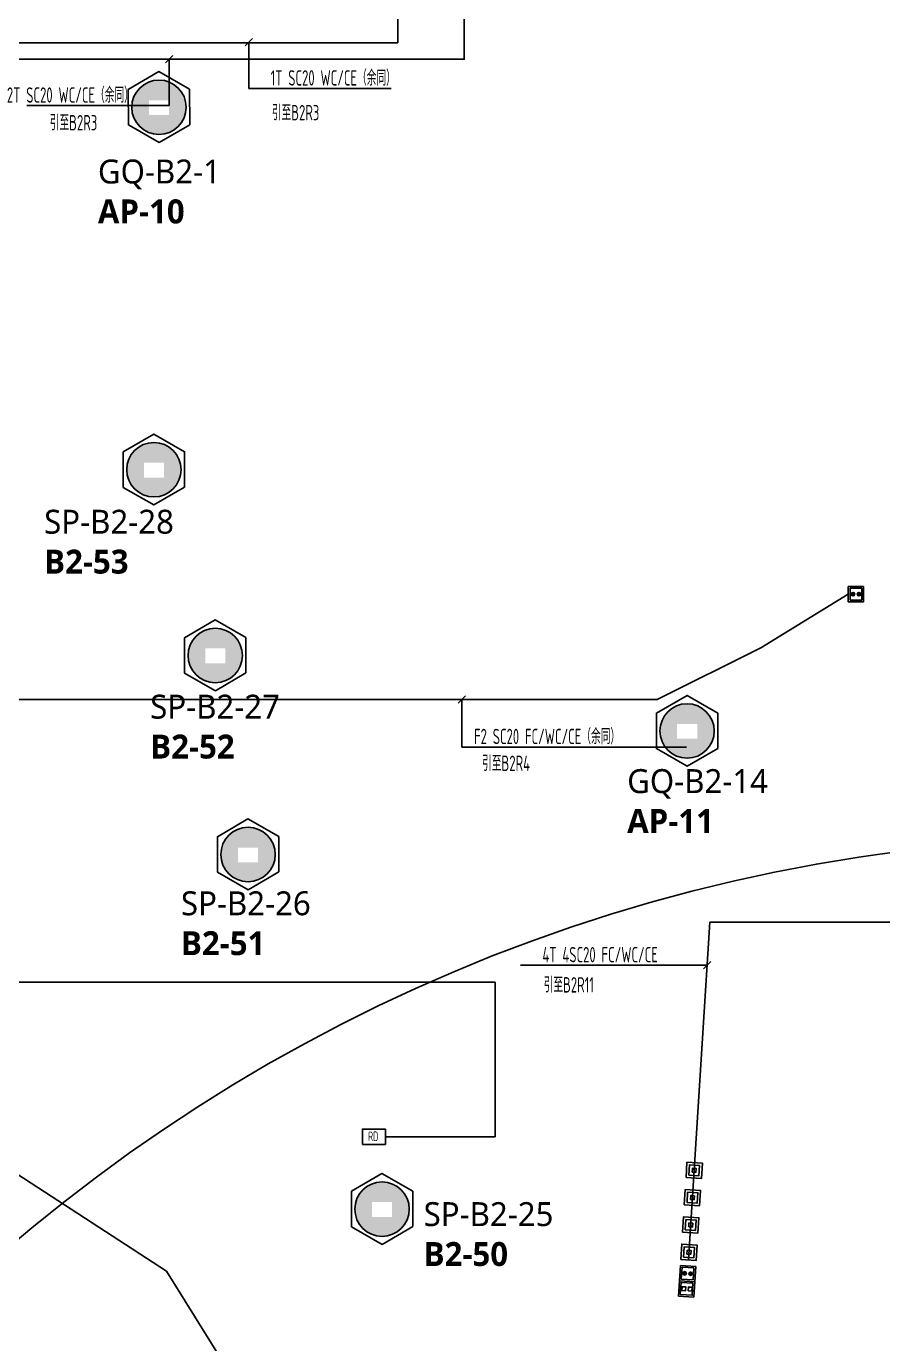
# Model space of a CAD drawing. Extents: x 444086 to 1693832, y -6784 to 371769.
# Drawn here: x 1390093 to 1415146, y 244876 to 283399 of the extents above; entities that cross this region are included whole.
import ezdxf

# ---------------------------------------------------------------- set-up
doc = ezdxf.new("R2010")
doc.units = 0
doc.header["$LTSCALE"] = 1000
doc.header["$MEASUREMENT"] = 0
for name, color, linetype in [('AP', 7, 'CONTINUOUS'), ('T-BSA TEXT', 7, '485_LINE'), ('T-METER DATA', 150, 'C_LINE'), ('T-R-BAS', 11, 'CONTINUOUS'), ('T-R-INTEGRATE', 1, 'CONTINUOUS'), ('T-SYSTEM BLOCK', 4, 'CONTINUOUS'), ('T-TEXT', 7, 'CONTINUOUS'), ('T-TL', 2, 'CONTINUOUS'), ('WALL', 9, 'CONTINUOUS'), ('WIRE-通讯', 4, 'CONTINUOUS')]:
    doc.layers.add(name, color=color, linetype=linetype)
doc.styles.add('GBSTYLE', font='gbxwxt.shx', dxfattribs={"width": 0.6, "bigfont": 'gbhzfs.shx'})
doc.styles.get("Standard").update_dxf_attribs({"font": 'GBENOR', "bigfont": 'GBCBIG'})
doc.linetypes.add('485_LINE', pattern='A,25.7,-3.58,["485",Standard,S=2.54,R=0,X=-3.2,Y=-1.27],-3.85', length=33.13)
doc.linetypes.add('C_LINE', pattern='A,25.7,-2.08,["C",Standard,S=2.54,R=0,X=-0.54,Y=-1.27],-2.35', length=30.13)

# ---------------------------------------------------------------- blocks, each defined once
blk = doc.blocks.new('GX1')
at = {"layer": 'T-R-INTEGRATE'}
h = blk.add_hatch(color=256, dxfattribs=at)
edge = h.paths.add_edge_path()
edge.add_arc((137.5, 0), 50, 0, 360)
h = blk.add_hatch(color=256, dxfattribs=at)
edge = h.paths.add_edge_path()
edge.add_arc((312.5, 0), 50, 0, 360)
for p, q in [((450, 225), (0, 225)), ((0, 225), (0, -225)), ((400, 175), (50, 175)), ((50, 175), (50, -175)), ((400, -175), (400, 175)), ((450, -225), (450, 225)), ((0, -225), (450, -225)), ((50, -175), (400, -175))]:
    blk.add_line(p, q, dxfattribs=at)
for centre in [(137.5, 0), (312.5, 0)]:
    blk.add_circle(centre, 50, dxfattribs=at)
blk = doc.blocks.new('T-1DD')
at = {"layer": 'T-SYSTEM BLOCK'}
for points in [[(0, 0), (300, 0), (300, 300), (0, 300)], [(50, 50), (250, 50), (250, 250), (50, 250)], [(113, 113), (187, 113), (187, 187), (113, 187)]]:
    blk.add_lwpolyline(points, close=True, dxfattribs=at)
blk = doc.blocks.new('A$C78FD1D7B')
at = {"layer": 'T-SYSTEM BLOCK'}
blk.add_lwpolyline([(-300, 0), (300, 0), (300, 400), (-300, 400)], close=True, dxfattribs=at)
at = {"layer": 'T-TEXT', "style": 'GBSTYLE', "width": 0.7}
blk.add_text('RD', height=250, dxfattribs=at).set_placement((-149, 88))
blk = doc.blocks.new('T-D2T')
at = {"layer": 'T-SYSTEM BLOCK'}
for points in [[(0, 0), (450, 0), (450, 450), (0, 450)], [(50, 50), (400, 50), (400, 400), (50, 400)], [(87, 169), (199, 169), (199, 281), (87, 281)], [(271, 169), (383, 169), (383, 281), (271, 281)]]:
    blk.add_lwpolyline(points, close=True, dxfattribs=at)

msp = doc.modelspace()

# ---------------------------------------------------------------- hatches: boundary and pattern name
at = {"layer": 'WALL', "linetype": 'ByBlock'}
h = msp.add_hatch(dxfattribs=at)
h.set_pattern_fill('ESCHER', color=3)
h.set_pattern_definition([(60, (-1483273.256, -2120732.643), (-30.47999999, -7e-09), [27.94, -2.54]), (180, (-1483273.256, -2120732.643), (15.24, -26.3964543), [27.94, -2.54]), (300, (-1483273.256, -2120732.643), (30.47999999, -7e-09), [27.94, -2.54]), (60, (-1483270.716, -2120732.643), (-30.47999999, -7e-09), [5.08, -25.4]), (300, (-1483270.716, -2120732.643), (30.47999999, -7e-09), [5.08, -25.4]), (60, (-1483274.526, -2120730.443), (-30.47999999, -7e-09), [5.08, -25.4]), (180, (-1483274.526, -2120730.443), (15.24, -26.3964543), [5.08, -25.4]), (300, (-1483274.526, -2120734.842), (30.47999999, -7e-09), [5.08, -25.4]), (180, (-1483274.526, -2120734.842), (15.24, -26.3964543), [5.08, -25.4]), (60, (-1483283.416, -2120732.643), (-30.47999999, -7e-09), [5.08, -25.4]), (300, (-1483283.416, -2120732.643), (30.47999999, -7e-09), [5.08, -25.4]), (60, (-1483268.176, -2120741.442), (-30.47999999, -7e-09), [5.08, -25.4]), (180, (-1483268.176, -2120741.442), (15.24, -26.3964543), [5.08, -25.4]), (300, (-1483268.176, -2120723.844), (30.47999999, -7e-09), [5.08, -25.4]), (180, (-1483268.176, -2120723.844), (15.24, -26.3964543), [5.08, -25.4]), (0, (-1483268.176, -2120728.243), (-15.24, 26.3964543), [17.78, -12.7]), (0, (-1483268.176, -2120737.042), (-15.24, 26.3964543), [17.78, -12.7]), (120, (-1483271.986, -2120726.044), (-30.47999999, 7e-09), [17.78, -12.7]), (120, (-1483279.606, -2120730.443), (-30.47999999, 7e-09), [17.78, -12.7]), (240, (-1483279.606, -2120734.842), (15.23999999, -26.3964543), [17.78, -12.7]), (240, (-1483271.986, -2120739.242), (15.23999999, -26.3964543), [17.78, -12.7])])
h.paths.add_polyline_path([(1393179, 281033, 1), (1394770, 281033, 1)])
h.paths.add_polyline_path([(1394269, 281238), (1394269, 280804), (1393681, 280804), (1393681, 281238)], flags=16)
h = msp.add_hatch(dxfattribs=at)
h.set_pattern_fill('ESCHER', color=3)
h.set_pattern_definition([(60, (-1483422.25, -2131332.618), (-30.47999999, -7e-09), [27.94, -2.54]), (180, (-1483422.25, -2131332.618), (15.24, -26.3964543), [27.94, -2.54]), (300, (-1483422.25, -2131332.618), (30.47999999, -7e-09), [27.94, -2.54]), (60, (-1483419.71, -2131332.618), (-30.47999999, -7e-09), [5.08, -25.4]), (300, (-1483419.71, -2131332.618), (30.47999999, -7e-09), [5.08, -25.4]), (60, (-1483423.52, -2131330.419), (-30.47999999, -7e-09), [5.08, -25.4]), (180, (-1483423.52, -2131330.419), (15.24, -26.3964543), [5.08, -25.4]), (300, (-1483423.52, -2131334.818), (30.47999999, -7e-09), [5.08, -25.4]), (180, (-1483423.52, -2131334.818), (15.24, -26.3964543), [5.08, -25.4]), (60, (-1483432.41, -2131332.618), (-30.47999999, -7e-09), [5.08, -25.4]), (300, (-1483432.41, -2131332.618), (30.47999999, -7e-09), [5.08, -25.4]), (60, (-1483417.17, -2131341.417), (-30.47999999, -7e-09), [5.08, -25.4]), (180, (-1483417.17, -2131341.417), (15.24, -26.3964543), [5.08, -25.4]), (300, (-1483417.17, -2131323.82), (30.47999999, -7e-09), [5.08, -25.4]), (180, (-1483417.17, -2131323.82), (15.24, -26.3964543), [5.08, -25.4]), (0, (-1483417.17, -2131328.22), (-15.24, 26.3964543), [17.78, -12.7]), (0, (-1483417.17, -2131337.018), (-15.24, 26.3964543), [17.78, -12.7]), (120, (-1483420.98, -2131326.02), (-30.47999999, 7e-09), [17.78, -12.7]), (120, (-1483428.6, -2131330.419), (-30.47999999, 7e-09), [17.78, -12.7]), (240, (-1483428.6, -2131334.818), (15.23999999, -26.3964543), [17.78, -12.7]), (240, (-1483420.98, -2131339.217), (15.23999999, -26.3964543), [17.78, -12.7])])
h.paths.add_polyline_path([(1393030, 270434, 1), (1394621, 270434, 1)])
h.paths.add_polyline_path([(1394120, 270638), (1394120, 270204), (1393532, 270204), (1393532, 270638)], flags=16)
h = msp.add_hatch(dxfattribs=at)
h.set_pattern_fill('ESCHER', color=3)
h.set_pattern_definition([(60, (-1481627.44, -2136765.648), (-30.47999999, -7e-09), [27.94, -2.54]), (180, (-1481627.44, -2136765.648), (15.24, -26.3964543), [27.94, -2.54]), (300, (-1481627.44, -2136765.648), (30.47999999, -7e-09), [27.94, -2.54]), (60, (-1481624.9, -2136765.648), (-30.47999999, -7e-09), [5.08, -25.4]), (300, (-1481624.9, -2136765.648), (30.47999999, -7e-09), [5.08, -25.4]), (60, (-1481628.71, -2136763.448), (-30.47999999, -7e-09), [5.08, -25.4]), (180, (-1481628.71, -2136763.448), (15.24, -26.3964543), [5.08, -25.4]), (300, (-1481628.71, -2136767.848), (30.47999999, -7e-09), [5.08, -25.4]), (180, (-1481628.71, -2136767.848), (15.24, -26.3964543), [5.08, -25.4]), (60, (-1481637.6, -2136765.648), (-30.47999999, -7e-09), [5.08, -25.4]), (300, (-1481637.6, -2136765.648), (30.47999999, -7e-09), [5.08, -25.4]), (60, (-1481622.36, -2136774.447), (-30.47999999, -7e-09), [5.08, -25.4]), (180, (-1481622.36, -2136774.447), (15.24, -26.3964543), [5.08, -25.4]), (300, (-1481622.36, -2136756.85), (30.47999999, -7e-09), [5.08, -25.4]), (180, (-1481622.36, -2136756.85), (15.24, -26.3964543), [5.08, -25.4]), (0, (-1481622.36, -2136761.25), (-15.24, 26.3964543), [17.78, -12.7]), (0, (-1481622.36, -2136770.048), (-15.24, 26.3964543), [17.78, -12.7]), (120, (-1481626.17, -2136759.05), (-30.47999999, 7e-09), [17.78, -12.7]), (120, (-1481633.79, -2136763.448), (-30.47999999, 7e-09), [17.78, -12.7]), (240, (-1481633.79, -2136767.848), (15.23999999, -26.3964543), [17.78, -12.7]), (240, (-1481626.17, -2136772.247), (15.23999999, -26.3964543), [17.78, -12.7])])
h.paths.add_polyline_path([(1394824, 265000, 1), (1396416, 265000, 1)])
h.paths.add_polyline_path([(1395915, 265205), (1395915, 264771), (1395327, 264771), (1395327, 265205)], flags=16)
h = msp.add_hatch(dxfattribs=at)
h.set_pattern_fill('ESCHER', color=3)
h.set_pattern_definition([(60, (-1467823.256, -2138972.643), (-30.47999999, -7e-09), [27.94, -2.54]), (180, (-1467823.256, -2138972.643), (15.24, -26.3964543), [27.94, -2.54]), (300, (-1467823.256, -2138972.643), (30.47999999, -7e-09), [27.94, -2.54]), (60, (-1467820.716, -2138972.643), (-30.47999999, -7e-09), [5.08, -25.4]), (300, (-1467820.716, -2138972.643), (30.47999999, -7e-09), [5.08, -25.4]), (60, (-1467824.526, -2138970.443), (-30.47999999, -7e-09), [5.08, -25.4]), (180, (-1467824.526, -2138970.443), (15.24, -26.3964543), [5.08, -25.4]), (300, (-1467824.526, -2138974.842), (30.47999999, -7e-09), [5.08, -25.4]), (180, (-1467824.526, -2138974.842), (15.24, -26.3964543), [5.08, -25.4]), (60, (-1467833.416, -2138972.643), (-30.47999999, -7e-09), [5.08, -25.4]), (300, (-1467833.416, -2138972.643), (30.47999999, -7e-09), [5.08, -25.4]), (60, (-1467818.176, -2138981.442), (-30.47999999, -7e-09), [5.08, -25.4]), (180, (-1467818.176, -2138981.442), (15.24, -26.3964543), [5.08, -25.4]), (300, (-1467818.176, -2138963.844), (30.47999999, -7e-09), [5.08, -25.4]), (180, (-1467818.176, -2138963.844), (15.24, -26.3964543), [5.08, -25.4]), (0, (-1467818.176, -2138968.243), (-15.24, 26.3964543), [17.78, -12.7]), (0, (-1467818.176, -2138977.042), (-15.24, 26.3964543), [17.78, -12.7]), (120, (-1467821.986, -2138966.044), (-30.47999999, 7e-09), [17.78, -12.7]), (120, (-1467829.606, -2138970.443), (-30.47999999, 7e-09), [17.78, -12.7]), (240, (-1467829.606, -2138974.842), (15.23999999, -26.3964543), [17.78, -12.7]), (240, (-1467821.986, -2138979.242), (15.23999999, -26.3964543), [17.78, -12.7])])
h.paths.add_polyline_path([(1408629, 262793, 1), (1410220, 262793, 1)])
h.paths.add_polyline_path([(1409719, 262998), (1409719, 262564), (1409131, 262564), (1409131, 262998)], flags=16)
h = msp.add_hatch(dxfattribs=at)
h.set_pattern_fill('ESCHER', color=3)
h.set_pattern_definition([(60, (-1480667.44, -2142585.648), (-30.47999999, -7e-09), [27.94, -2.54]), (180, (-1480667.44, -2142585.648), (15.24, -26.3964543), [27.94, -2.54]), (300, (-1480667.44, -2142585.648), (30.47999999, -7e-09), [27.94, -2.54]), (60, (-1480664.9, -2142585.648), (-30.47999999, -7e-09), [5.08, -25.4]), (300, (-1480664.9, -2142585.648), (30.47999999, -7e-09), [5.08, -25.4]), (60, (-1480668.71, -2142583.448), (-30.47999999, -7e-09), [5.08, -25.4]), (180, (-1480668.71, -2142583.448), (15.24, -26.3964543), [5.08, -25.4]), (300, (-1480668.71, -2142587.848), (30.47999999, -7e-09), [5.08, -25.4]), (180, (-1480668.71, -2142587.848), (15.24, -26.3964543), [5.08, -25.4]), (60, (-1480677.6, -2142585.648), (-30.47999999, -7e-09), [5.08, -25.4]), (300, (-1480677.6, -2142585.648), (30.47999999, -7e-09), [5.08, -25.4]), (60, (-1480662.36, -2142594.447), (-30.47999999, -7e-09), [5.08, -25.4]), (180, (-1480662.36, -2142594.447), (15.24, -26.3964543), [5.08, -25.4]), (300, (-1480662.36, -2142576.85), (30.47999999, -7e-09), [5.08, -25.4]), (180, (-1480662.36, -2142576.85), (15.24, -26.3964543), [5.08, -25.4]), (0, (-1480662.36, -2142581.25), (-15.24, 26.3964543), [17.78, -12.7]), (0, (-1480662.36, -2142590.048), (-15.24, 26.3964543), [17.78, -12.7]), (120, (-1480666.17, -2142579.05), (-30.47999999, 7e-09), [17.78, -12.7]), (120, (-1480673.79, -2142583.448), (-30.47999999, 7e-09), [17.78, -12.7]), (240, (-1480673.79, -2142587.848), (15.23999999, -26.3964543), [17.78, -12.7]), (240, (-1480666.17, -2142592.247), (15.23999999, -26.3964543), [17.78, -12.7])])
h.paths.add_polyline_path([(1395784, 259180, 1), (1397376, 259180, 1)])
h.paths.add_polyline_path([(1396875, 259385), (1396875, 258951), (1396287, 258951), (1396287, 259385)], flags=16)
h = msp.add_hatch(dxfattribs=at)
h.set_pattern_fill('ESCHER', color=3)
h.set_pattern_definition([(60, (-1476747.44, -2152955.648), (-30.47999999, -7e-09), [27.94, -2.54]), (180, (-1476747.44, -2152955.648), (15.24, -26.3964543), [27.94, -2.54]), (300, (-1476747.44, -2152955.648), (30.47999999, -7e-09), [27.94, -2.54]), (60, (-1476744.9, -2152955.648), (-30.47999999, -7e-09), [5.08, -25.4]), (300, (-1476744.9, -2152955.648), (30.47999999, -7e-09), [5.08, -25.4]), (60, (-1476748.71, -2152953.448), (-30.47999999, -7e-09), [5.08, -25.4]), (180, (-1476748.71, -2152953.448), (15.24, -26.3964543), [5.08, -25.4]), (300, (-1476748.71, -2152957.848), (30.47999999, -7e-09), [5.08, -25.4]), (180, (-1476748.71, -2152957.848), (15.24, -26.3964543), [5.08, -25.4]), (60, (-1476757.6, -2152955.648), (-30.47999999, -7e-09), [5.08, -25.4]), (300, (-1476757.6, -2152955.648), (30.47999999, -7e-09), [5.08, -25.4]), (60, (-1476742.36, -2152964.447), (-30.47999999, -7e-09), [5.08, -25.4]), (180, (-1476742.36, -2152964.447), (15.24, -26.3964543), [5.08, -25.4]), (300, (-1476742.36, -2152946.85), (30.47999999, -7e-09), [5.08, -25.4]), (180, (-1476742.36, -2152946.85), (15.24, -26.3964543), [5.08, -25.4]), (0, (-1476742.36, -2152951.25), (-15.24, 26.3964543), [17.78, -12.7]), (0, (-1476742.36, -2152960.048), (-15.24, 26.3964543), [17.78, -12.7]), (120, (-1476746.17, -2152949.05), (-30.47999999, 7e-09), [17.78, -12.7]), (120, (-1476753.79, -2152953.448), (-30.47999999, 7e-09), [17.78, -12.7]), (240, (-1476753.79, -2152957.848), (15.23999999, -26.3964543), [17.78, -12.7]), (240, (-1476746.17, -2152962.247), (15.23999999, -26.3964543), [17.78, -12.7])])
h.paths.add_polyline_path([(1399704, 248810, 1), (1401296, 248810, 1)])
h.paths.add_polyline_path([(1400795, 249015), (1400795, 248581), (1400207, 248581), (1400207, 249015)], flags=16)

# ---------------------------------------------------------------- linework, layer by layer
at = {"layer": 'T-BSA TEXT', "linetype": 'ByBlock'}
for p, q in [((1396495, 282832, 0), (1396707, 283044, 0)), ((1396601, 281580, 0), (1396601, 282938, 0)), ((1394162, 282332, 0), (1394375, 282544, 0)), ((1394268, 281080, 0), (1394268, 282438, 0)), ((1396601, 281580, 0), (1400765, 281580, 0)), ((1390104, 281080, 0), (1394268, 281080, 0)), ((1402727, 263609, 0), (1402939, 263821, 0)), ((1402833, 262322, 0), (1402833, 263715, 0)), ((1402833, 262322, 0), (1409409, 262322, 0)), ((1404554, 255941, 0), (1410011, 255941, 0)), ((1409905, 255835, 0), (1410117, 256047, 0))]:
    msp.add_line(p, q, dxfattribs=at)
at = {"layer": 'T-METER DATA'}
for p, q in [((1386308, 252114, 0), (1394191, 246996)), ((1394191, 246996), (1396453, 243378))]:
    msp.add_line(p, q, dxfattribs=at)
at = {"layer": 'T-R-INTEGRATE', "color": 4}
for p in [(1409466, 247325, 0), (1429950, 257200)]:
    msp.add_line(p, (1410091, 257200, 0), dxfattribs=at)
at = {"layer": 'T-R-INTEGRATE'}
for p, q in [((1403814, 255452, 0), (1386616, 255452, 0)), ((1403814, 250925, 0), (1403814, 255452, 0)), ((1400600, 250925, 0), (1403814, 250925, 0))]:
    msp.add_line(p, q, dxfattribs=at)
at = {"layer": 'T-R-INTEGRATE', "elevation": 0}
msp.add_lwpolyline([(1414141, 266794), (1411585, 265229), (1408547, 263715), (1383996, 263715), (1383996, 270803)], dxfattribs=at)
at = {"layer": 'T-R-INTEGRATE'}
for centre, radius in [((1374018, 264073), 58324), ((1422060, 209681), 50000)]:
    msp.add_circle(centre, radius, dxfattribs=at)
at = {"layer": 'T-SYSTEM BLOCK'}
for p, q in [((1400959, 291142, 0), (1400959, 282917, 0)), ((1400959, 282917, 0), (1385950, 282917, 0))]:
    msp.add_line(p, q, dxfattribs=at)
at = {"layer": 'T-SYSTEM BLOCK', "elevation": 0}
msp.add_lwpolyline([(1402904, 284973), (1402904, 282438), (1385950, 282438)], dxfattribs=at)
at = {"layer": 'WALL', "color": 3, "linetype": 'ByBlock'}
for points in [[(1394872, 280523), (1394870, 281558), (1393972, 282074), (1393076, 281554), (1393079, 280518), (1393977, 280003)], [(1394723, 269923), (1394721, 270958), (1393823, 271474), (1392927, 270954), (1392930, 269918), (1393828, 269403)], [(1396518, 264490), (1396516, 265525), (1395617, 266041), (1394722, 265521), (1394724, 264485), (1395623, 263970)], [(1410322, 262283), (1410320, 263318), (1409422, 263834), (1408526, 263314), (1408529, 262278), (1409427, 261763)], [(1397478, 258670), (1397476, 259705), (1396577, 260221), (1395682, 259701), (1395684, 258665), (1396583, 258150)], [(1401398, 248300), (1401396, 249335), (1400497, 249851), (1399602, 249331), (1399604, 248295), (1400503, 247780)]]:
    msp.add_lwpolyline(points, close=True, dxfattribs=at)
for centre in [(1393974, 281033), (1393825, 270434), (1395620, 265000), (1409424, 262793), (1396580, 259180), (1400500, 248810)]:
    msp.add_circle(centre, 796, dxfattribs=at)

# ---------------------------------------------------------------- block references
at = {"layer": 'T-R-BAS', "xscale": 1.500000000131229, "yscale": 1.500000000131229, "zscale": 1.500000000131229, "rotation": 356.3755681725929}
for p in [(1409393, 249734, 0), (1409342, 248936, 0), (1409292, 248137, 0), (1409241, 247339, 0)]:
    msp.add_blockref('T-1DD', p, dxfattribs=at)
at = {"layer": 'T-R-INTEGRATE'}
for p, xscale, yscale, zscale, rotation in [((1414590, 266794, 0), 0.9982, 0.9982, 0.9982, 180), ((1409664, 246912, 0), 0.9981999999999972, 0.9981999999999972, 0.9981999999999972, 176.3755681725742)]:
    msp.add_blockref('GX1', p, dxfattribs=dict(at, xscale=xscale, yscale=yscale, zscale=zscale, rotation=rotation))
at = {"layer": 'T-TL', "linetype": 'ByBlock', "xscale": 0.9982000000003026, "yscale": 0.9982000000003026, "zscale": 0.9982000000003026, "rotation": 356.3755681725753}
msp.add_blockref('T-D2T', (1409173, 246268, 0), dxfattribs=at)
at = {"layer": 'WIRE-通讯', "xscale": 1.125, "yscale": 1.125, "zscale": 1.125}
msp.add_blockref('A$C78FD1D7B', (1400262, 250700, 0), dxfattribs=at)

# ---------------------------------------------------------------- texts
at = {"layer": 'AP', "color": 3, "char_height": 700, "attachment_point": 1}
for s, insert in [('{\\fMicrosoft YaHei|b0|i0|c134|p34;GQ-B2-1\\P\\fMicrosoft YaHei|b1|i0|c134|p34;\\C1;AP-10}', (1392187, 279504)), ('{\\fMicrosoft YaHei|b0|i0|c134|p34;SP-B2-28\\P\\fMicrosoft YaHei|b1|i0|c134|p34;\\C1;B2-53}', (1390614, 269262)), ('{\\fMicrosoft YaHei|b0|i0|c134|p34;SP-B2-27\\P\\fMicrosoft YaHei|b1|i0|c134|p34;\\C1;B2-52}', (1393717, 263854)), ('{\\fMicrosoft YaHei|b0|i0|c134|p34;GQ-B2-14\\P\\fMicrosoft YaHei|b1|i0|c134|p34;\\C1;AP-11}', (1407671, 261677)), ('{\\fMicrosoft YaHei|b0|i0|c134|p34;SP-B2-26\\P\\fMicrosoft YaHei|b1|i0|c134|p34;\\C1;B2-51}', (1394617, 258104)), ('{\\fMicrosoft YaHei|b0|i0|c134|p34;SP-B2-25\\P\\fMicrosoft YaHei|b1|i0|c134|p34;\\C1;B2-50}', (1401717, 249014))]:
    msp.add_mtext_dynamic_manual_height_columns(s, width=3644.11, gutter_width=12.5, heights=[0], dxfattribs=dict(at, insert=insert))
at = {"layer": 'T-BSA TEXT', "linetype": 'ByBlock', "style": 'GBSTYLE', "width": 0.7}
for s, p in [('1T SC20 WC/CE（余同）', (1397239, 281666, 0)), ('2T SC20 WC/CE（余同）', (1389525, 281166, 0)), ('引至B2R3', (1390779, 280357, 0)), ('引至B2R3', (1397276, 280651, 0)), ('F2 SC20 FC/WC/CE（余同）', (1403192, 262408, 0)), ('引至B2R4', (1403427, 261622, 0)), ('4T 4SC20 FC/WC/CE', (1405192, 256027, 0)), ('引至B2R11', (1405228, 255145, 0))]:
    msp.add_text(s, height=450, dxfattribs=at).set_placement(p)

doc.saveas('drawing.dxf')
